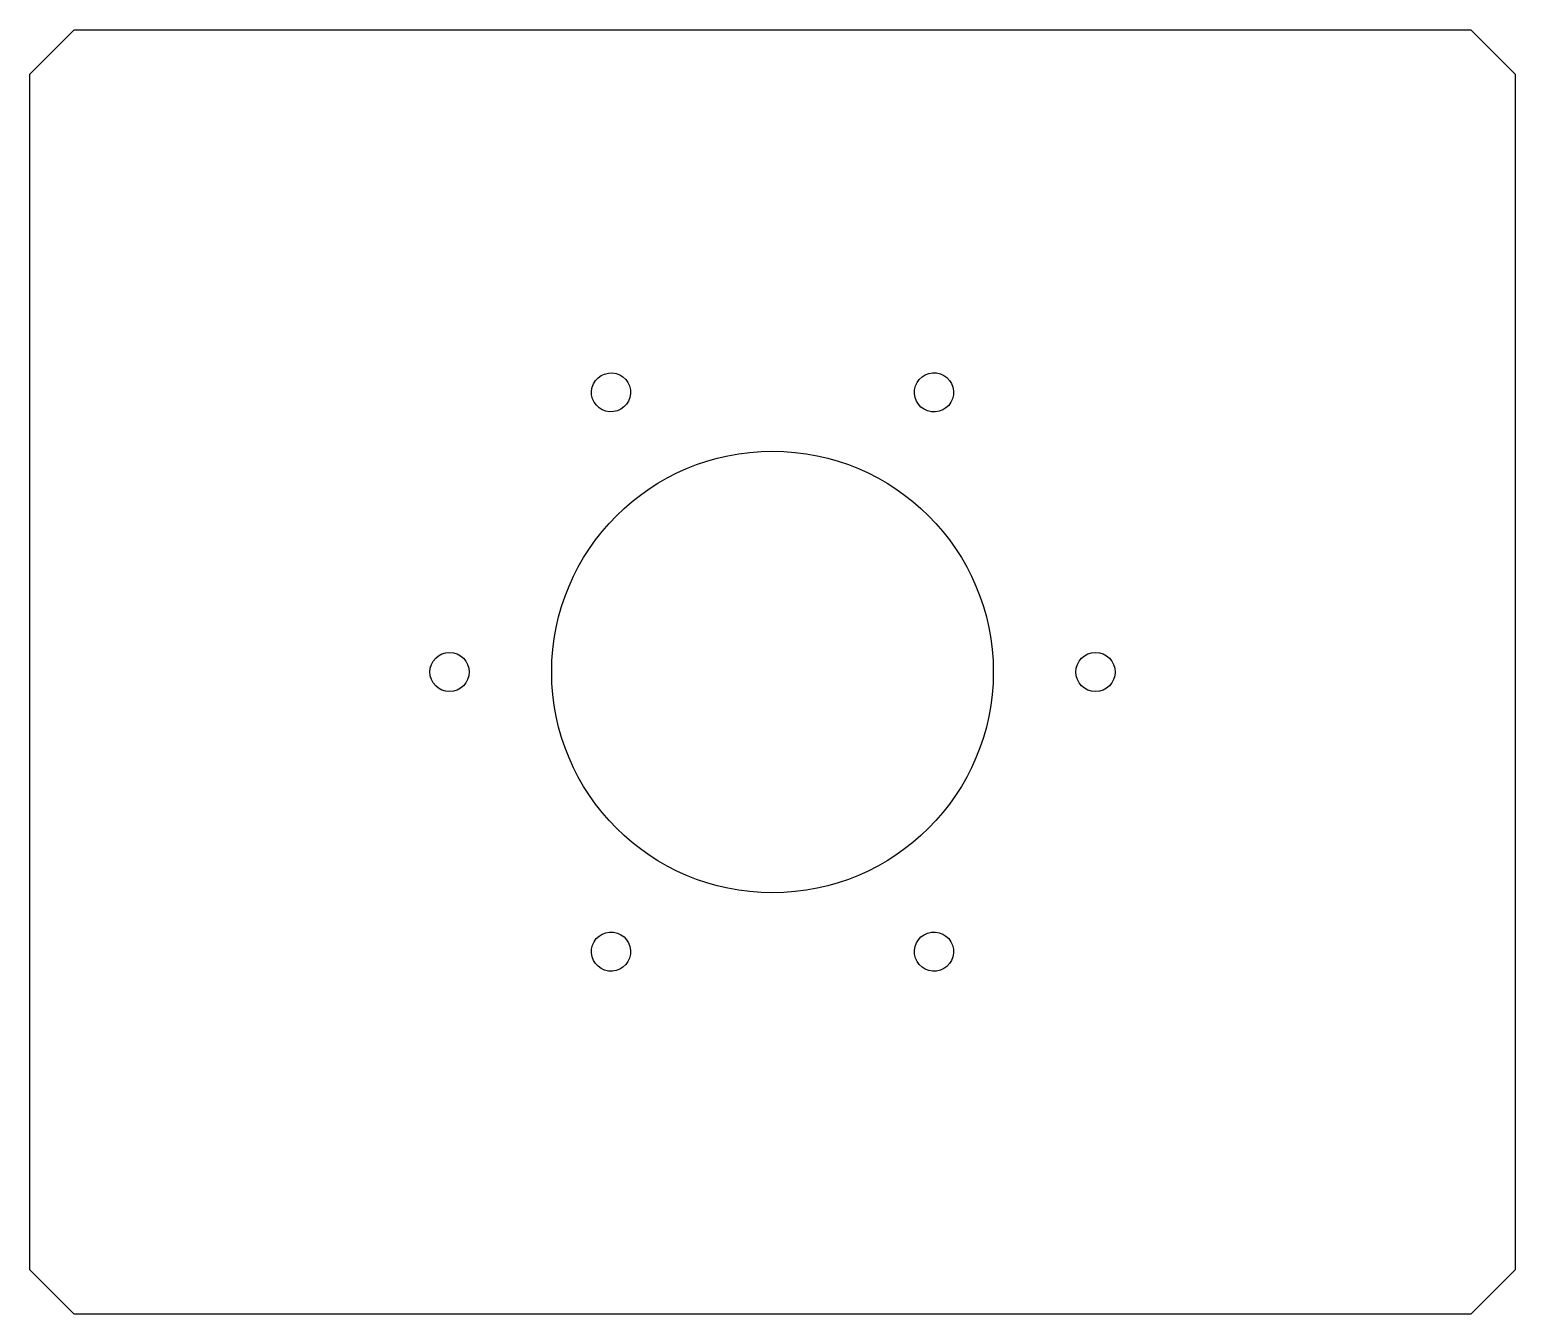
# Model space of a CAD drawing. Extents: x 0 to 1665, y 0 to 1440.
import ezdxf

# ---------------------------------------------------------------- set-up
doc = ezdxf.new("R2010")
doc.units = 0
doc.layers.get('0').update_dxf_attribs({"color": 2, "linetype": 'CONTINUOUS'})

msp = doc.modelspace()

# ---------------------------------------------------------------- linework, layer by layer
at = {"color": 2, "linetype": 'CONTINUOUS'}
msp.add_lwpolyline([(0, 50), (0, 1390), (50, 1440), (1615, 1440), (1665, 1390), (1665, 50), (1615, 0), (50, 0)], close=True, dxfattribs=at)
for points in [[(629.72, 1030.59, -0.9890867), (673.34, 1036.34, -0.9890867)], [(991.67, 1036.33, -0.9998646), (1035.3, 1030.59, -0.9998646)], [(585, 720, -1), (1080, 720, -1)], [(448.55, 720.01, -1), (492.55, 720.01, -1)], [(1172.46, 720, -1), (1216.46, 720, -1)], [(629.71, 409.42, -0.9998349), (673.34, 403.67, -0.9998349)], [(991.66, 403.67, -0.9998646), (1035.29, 409.41, -0.9998646)]]:
    msp.add_lwpolyline(points, format="xyb", close=True, dxfattribs=at)

doc.saveas('drawing.dxf')
